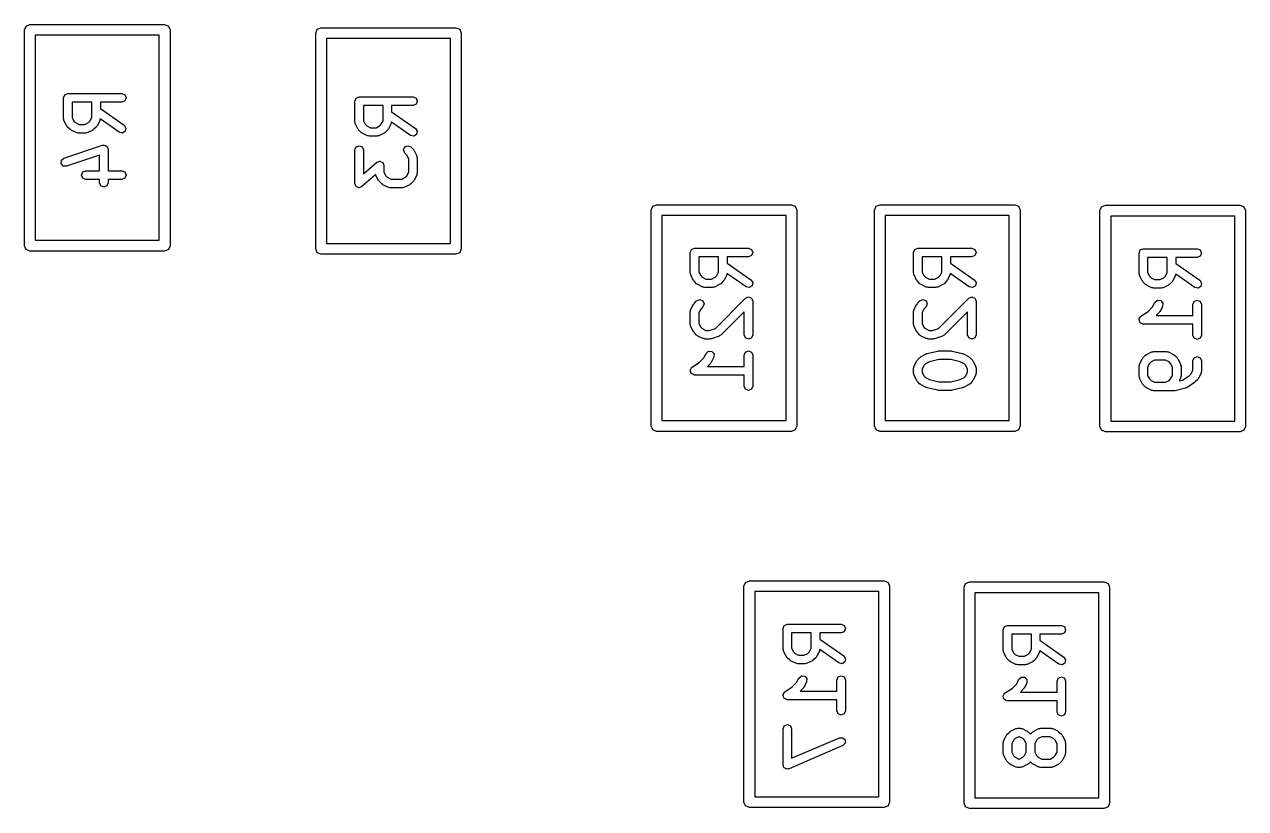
# Model space of a CAD drawing. Extents: x 0.26 to 1.74, y 0.22 to 1.88.
# Drawn here: x 0.312 to 0.7577, y 0.3779 to 0.6639 of the extents above; entities that cross this region are included whole.
import ezdxf

# ---------------------------------------------------------------- set-up
doc = ezdxf.new("R2010")
doc.units = 0
doc.header["$MEASUREMENT"] = 0
doc.layers.add('BLACK', color=7, linetype='CONTINUOUS')

msp = doc.modelspace()

# ---------------------------------------------------------------- linework, layer by layer
at = {"layer": 'BLACK', "linetype": 'CONTINUOUS'}
for p, q in [((0.312008, 0.661909), (0.312584, 0.663301)), ((0.312008, 0.583169), (0.312008, 0.661909)), ((0.312584, 0.663301), (0.313976, 0.663878)), ((0.313976, 0.663878), (0.363189, 0.663878)), ((0.315945, 0.659941), (0.315945, 0.585138)), ((0.36122, 0.659941), (0.315945, 0.659941)), ((0.36122, 0.585138), (0.36122, 0.659941)), ((0.363189, 0.663878), (0.364581, 0.663301)), ((0.364581, 0.663301), (0.365157, 0.661909)), ((0.365157, 0.661909), (0.365157, 0.583169)), ((0.418307, 0.660728), (0.418884, 0.66212)), ((0.418307, 0.581988), (0.418307, 0.660728)), ((0.418884, 0.66212), (0.420276, 0.662697)), ((0.420276, 0.662697), (0.469488, 0.662697)), ((0.469488, 0.662697), (0.47088, 0.66212)), ((0.47088, 0.66212), (0.471457, 0.660728)), ((0.471457, 0.660728), (0.471457, 0.581988)), ((0.422244, 0.65876), (0.422244, 0.583957)), ((0.46752, 0.65876), (0.422244, 0.65876)), ((0.46752, 0.583957), (0.46752, 0.65876)), ((0.326266, 0.637069), (0.326727, 0.638182)), ((0.326727, 0.638182), (0.327841, 0.638644)), ((0.327841, 0.638644), (0.347526, 0.638644)), ((0.347526, 0.638644), (0.348639, 0.638182)), ((0.348639, 0.638182), (0.3491, 0.637069)), ((0.433026, 0.637001), (0.43414, 0.637463)), ((0.43414, 0.637463), (0.453825, 0.637463)), ((0.453825, 0.637463), (0.454938, 0.637001)), ((0.326266, 0.62957), (0.326266, 0.637069)), ((0.336577, 0.635494), (0.329415, 0.635494)), ((0.329415, 0.635494), (0.329415, 0.629942)), ((0.336577, 0.629942), (0.336577, 0.635494)), ((0.347526, 0.635494), (0.339727, 0.635494)), ((0.339727, 0.635494), (0.339727, 0.633202)), ((0.339727, 0.633202), (0.348429, 0.62711)), ((0.348639, 0.635955), (0.347526, 0.635494)), ((0.3491, 0.637069), (0.348639, 0.635955)), ((0.432565, 0.635888), (0.433026, 0.637001)), ((0.432565, 0.628389), (0.432565, 0.635888)), ((0.435715, 0.634313), (0.435714, 0.62876)), ((0.442876, 0.634313), (0.435715, 0.634313)), ((0.442876, 0.62876), (0.442876, 0.634313)), ((0.453825, 0.634313), (0.446026, 0.634313)), ((0.446026, 0.634313), (0.446026, 0.632021)), ((0.454938, 0.634774), (0.453825, 0.634313)), ((0.454938, 0.637001), (0.4554, 0.635888)), ((0.4554, 0.635888), (0.454938, 0.634774)), ((0.326406, 0.629231), (0.326266, 0.62957)), ((0.326432, 0.628865), (0.326406, 0.629231)), ((0.327369, 0.626991), (0.326432, 0.628865)), ((0.329415, 0.629942), (0.330072, 0.628628)), ((0.330072, 0.628628), (0.330648, 0.628052)), ((0.335344, 0.628052), (0.33592, 0.628628)), ((0.33592, 0.628628), (0.336577, 0.629942)), ((0.33956, 0.628865), (0.338623, 0.626991)), ((0.339586, 0.629231), (0.33956, 0.628865)), ((0.339658, 0.629405), (0.339586, 0.629231)), ((0.346622, 0.62453), (0.339658, 0.629405)), ((0.435714, 0.62876), (0.436371, 0.627447)), ((0.442219, 0.627447), (0.442876, 0.62876)), ((0.446026, 0.632021), (0.454728, 0.625929)), ((0.327565, 0.626821), (0.327369, 0.626991)), ((0.327664, 0.626581), (0.327565, 0.626821)), ((0.328602, 0.625644), (0.327664, 0.626581)), ((0.328841, 0.625545), (0.328602, 0.625644)), ((0.329011, 0.625349), (0.328841, 0.625545)), ((0.330886, 0.624412), (0.329011, 0.625349)), ((0.330648, 0.628052), (0.331962, 0.627395)), ((0.331251, 0.624386), (0.330886, 0.624412)), ((0.33159, 0.624245), (0.331251, 0.624386)), ((0.334402, 0.624245), (0.33159, 0.624245)), ((0.331962, 0.627395), (0.33403, 0.627395)), ((0.33403, 0.627395), (0.335344, 0.628052)), ((0.334741, 0.624386), (0.334402, 0.624245)), ((0.335106, 0.624412), (0.334741, 0.624386)), ((0.336981, 0.625349), (0.335106, 0.624412)), ((0.337151, 0.625545), (0.336981, 0.625349)), ((0.337391, 0.625644), (0.337151, 0.625545)), ((0.338328, 0.626581), (0.337391, 0.625644)), ((0.338427, 0.626821), (0.338328, 0.626581)), ((0.338623, 0.626991), (0.338427, 0.626821)), ((0.347799, 0.624269), (0.346622, 0.62453)), ((0.348816, 0.624917), (0.347799, 0.624269)), ((0.348429, 0.62711), (0.349076, 0.626094)), ((0.349076, 0.626094), (0.348816, 0.624917)), ((0.432705, 0.62805), (0.432565, 0.628389)), ((0.432731, 0.627684), (0.432705, 0.62805)), ((0.433669, 0.62581), (0.432731, 0.627684)), ((0.433864, 0.62564), (0.433669, 0.62581)), ((0.433964, 0.6254), (0.433864, 0.62564)), ((0.434901, 0.624463), (0.433964, 0.6254)), ((0.43514, 0.624364), (0.434901, 0.624463)), ((0.43531, 0.624168), (0.43514, 0.624364)), ((0.437185, 0.623231), (0.43531, 0.624168)), ((0.436371, 0.627447), (0.436947, 0.626871)), ((0.436947, 0.626871), (0.438261, 0.626214)), ((0.438261, 0.626214), (0.44033, 0.626214)), ((0.44033, 0.626214), (0.441643, 0.626871)), ((0.44328, 0.624168), (0.441406, 0.623231)), ((0.441643, 0.626871), (0.442219, 0.627447)), ((0.44345, 0.624364), (0.44328, 0.624168)), ((0.44369, 0.624463), (0.44345, 0.624364)), ((0.444627, 0.6254), (0.44369, 0.624463)), ((0.444726, 0.62564), (0.444627, 0.6254)), ((0.444922, 0.62581), (0.444726, 0.62564)), ((0.445859, 0.627684), (0.444922, 0.62581)), ((0.445885, 0.62805), (0.445859, 0.627684)), ((0.445957, 0.628224), (0.445885, 0.62805)), ((0.452922, 0.623349), (0.445957, 0.628224)), ((0.454728, 0.625929), (0.455376, 0.624913)), ((0.455376, 0.624913), (0.455115, 0.623736)), ((0.326405, 0.615128), (0.340466, 0.619815)), ((0.340466, 0.619815), (0.340724, 0.619797)), ((0.340724, 0.619797), (0.340964, 0.619896)), ((0.340964, 0.619896), (0.341302, 0.619756)), ((0.341302, 0.619756), (0.341668, 0.61973)), ((0.341668, 0.61973), (0.341838, 0.619534)), ((0.341838, 0.619534), (0.342077, 0.619435)), ((0.433026, 0.619191), (0.43414, 0.619652)), ((0.43414, 0.619652), (0.435253, 0.619191)), ((0.437551, 0.623205), (0.437185, 0.623231)), ((0.437889, 0.623064), (0.437551, 0.623205)), ((0.440701, 0.623064), (0.437889, 0.623064)), ((0.44104, 0.623205), (0.440701, 0.623064)), ((0.441406, 0.623231), (0.44104, 0.623205)), ((0.450836, 0.619191), (0.45195, 0.619652)), ((0.45195, 0.619652), (0.453064, 0.619191)), ((0.454098, 0.623088), (0.452922, 0.623349)), ((0.455115, 0.623736), (0.454098, 0.623088)), ((0.325495, 0.614339), (0.326405, 0.615128)), ((0.339389, 0.616136), (0.327401, 0.61214)), ((0.339389, 0.610522), (0.339389, 0.616136)), ((0.342077, 0.619435), (0.342218, 0.619096)), ((0.342218, 0.619096), (0.342458, 0.618819)), ((0.342458, 0.618819), (0.342439, 0.618561)), ((0.342439, 0.618561), (0.342539, 0.618321)), ((0.342539, 0.618321), (0.342539, 0.610522)), ((0.432565, 0.618077), (0.433026, 0.619191)), ((0.432565, 0.605891), (0.432565, 0.618077)), ((0.435253, 0.619191), (0.435715, 0.618077)), ((0.435715, 0.618077), (0.435715, 0.609362)), ((0.450375, 0.618077), (0.450836, 0.619191)), ((0.450836, 0.616964), (0.450375, 0.618077)), ((0.451593, 0.616207), (0.450836, 0.616964)), ((0.45225, 0.614894), (0.451593, 0.616207)), ((0.453064, 0.619191), (0.454001, 0.618254)), ((0.454001, 0.618254), (0.4541, 0.618014)), ((0.4541, 0.618014), (0.454296, 0.617844)), ((0.454296, 0.617844), (0.455233, 0.61597)), ((0.455233, 0.61597), (0.455259, 0.615604)), ((0.455259, 0.615604), (0.4554, 0.615265)), ((0.4554, 0.615265), (0.4554, 0.609641)), ((0.325409, 0.613136), (0.325495, 0.614339)), ((0.326199, 0.612226), (0.325409, 0.613136)), ((0.327401, 0.61214), (0.326199, 0.612226)), ((0.435715, 0.609362), (0.440602, 0.613638)), ((0.440602, 0.613638), (0.441127, 0.613816)), ((0.441127, 0.613816), (0.441639, 0.614028)), ((0.441639, 0.614028), (0.441691, 0.614007)), ((0.441691, 0.614007), (0.441744, 0.614024)), ((0.441744, 0.614024), (0.44224, 0.613779)), ((0.44224, 0.613779), (0.442752, 0.613567)), ((0.442752, 0.613567), (0.442774, 0.613515)), ((0.442774, 0.613515), (0.442824, 0.61349)), ((0.442824, 0.61349), (0.443001, 0.612965)), ((0.443001, 0.612965), (0.443214, 0.612453)), ((0.443214, 0.612453), (0.443214, 0.610013)), ((0.45225, 0.610013), (0.45225, 0.614894)), ((0.332827, 0.608947), (0.333289, 0.610061)), ((0.333289, 0.607834), (0.332827, 0.608947)), ((0.333289, 0.610061), (0.334402, 0.610522)), ((0.334402, 0.607373), (0.333289, 0.607834)), ((0.334402, 0.610522), (0.339389, 0.610522)), ((0.339389, 0.607373), (0.334402, 0.607373)), ((0.339389, 0.606135), (0.339389, 0.607373)), ((0.33985, 0.605022), (0.339389, 0.606135)), ((0.342539, 0.606135), (0.342077, 0.605022)), ((0.342539, 0.610522), (0.347526, 0.610522)), ((0.347526, 0.607373), (0.342539, 0.607373)), ((0.342539, 0.607373), (0.342539, 0.606135)), ((0.347526, 0.610522), (0.348639, 0.610061)), ((0.348639, 0.607834), (0.347526, 0.607373)), ((0.348639, 0.610061), (0.3491, 0.608947)), ((0.3491, 0.608947), (0.348639, 0.607834)), ((0.440217, 0.609117), (0.435177, 0.604706)), ((0.44023, 0.608937), (0.440217, 0.609117)), ((0.441168, 0.607062), (0.44023, 0.608937)), ((0.441363, 0.606892), (0.441168, 0.607062)), ((0.441463, 0.606653), (0.441363, 0.606892)), ((0.4424, 0.605715), (0.441463, 0.606653)), ((0.443214, 0.610013), (0.44387, 0.608699)), ((0.44387, 0.608699), (0.444446, 0.608123)), ((0.444446, 0.608123), (0.44576, 0.607466)), ((0.44576, 0.607466), (0.449703, 0.607466)), ((0.449703, 0.607466), (0.451017, 0.608123)), ((0.451017, 0.608123), (0.451593, 0.608699)), ((0.451593, 0.608699), (0.45225, 0.610013)), ((0.454001, 0.606653), (0.453064, 0.605715)), ((0.4541, 0.606892), (0.454001, 0.606653)), ((0.454296, 0.607062), (0.4541, 0.606892)), ((0.455233, 0.608937), (0.454296, 0.607062)), ((0.455259, 0.609302), (0.455233, 0.608937)), ((0.4554, 0.609641), (0.455259, 0.609302)), ((0.340964, 0.60456), (0.33985, 0.605022)), ((0.342077, 0.605022), (0.340964, 0.60456)), ((0.432777, 0.605379), (0.432565, 0.605891)), ((0.432955, 0.604854), (0.432777, 0.605379)), ((0.433005, 0.60483), (0.432955, 0.604854)), ((0.433026, 0.604778), (0.433005, 0.60483)), ((0.433538, 0.604566), (0.433026, 0.604778)), ((0.434035, 0.60432), (0.433538, 0.604566)), ((0.434088, 0.604338), (0.434035, 0.60432)), ((0.43414, 0.604317), (0.434088, 0.604338)), ((0.434652, 0.604529), (0.43414, 0.604317)), ((0.435177, 0.604706), (0.434652, 0.604529)), ((0.442639, 0.605616), (0.4424, 0.605715)), ((0.442809, 0.60542), (0.442639, 0.605616)), ((0.444684, 0.604483), (0.442809, 0.60542)), ((0.44505, 0.604457), (0.444684, 0.604483)), ((0.445388, 0.604317), (0.44505, 0.604457)), ((0.450075, 0.604317), (0.445388, 0.604317)), ((0.450414, 0.604457), (0.450075, 0.604317)), ((0.45078, 0.604483), (0.450414, 0.604457)), ((0.452654, 0.60542), (0.45078, 0.604483)), ((0.452824, 0.605616), (0.452654, 0.60542)), ((0.453064, 0.605715), (0.452824, 0.605616)), ((0.540748, 0.596161), (0.541325, 0.597553)), ((0.541325, 0.597553), (0.542717, 0.59813)), ((0.542717, 0.59813), (0.591929, 0.59813)), ((0.591929, 0.59813), (0.593321, 0.597553)), ((0.593321, 0.597553), (0.593898, 0.596161)), ((0.622244, 0.596161), (0.622821, 0.597553)), ((0.622821, 0.597553), (0.624213, 0.59813)), ((0.624213, 0.59813), (0.673425, 0.59813)), ((0.673425, 0.59813), (0.674817, 0.597553)), ((0.674817, 0.597553), (0.675394, 0.596161)), ((0.704528, 0.595965), (0.705104, 0.597356)), ((0.705104, 0.597356), (0.706496, 0.597933)), ((0.706496, 0.597933), (0.755709, 0.597933)), ((0.755709, 0.597933), (0.757101, 0.597356)), ((0.757101, 0.597356), (0.757677, 0.595965)), ((0.540748, 0.517421), (0.540748, 0.596161)), ((0.544685, 0.594193), (0.544685, 0.51939)), ((0.589961, 0.594193), (0.544685, 0.594193)), ((0.589961, 0.51939), (0.589961, 0.594193)), ((0.593898, 0.596161), (0.593898, 0.517421)), ((0.622244, 0.517421), (0.622244, 0.596161)), ((0.626181, 0.594193), (0.626181, 0.51939)), ((0.671457, 0.594193), (0.626181, 0.594193)), ((0.671457, 0.51939), (0.671457, 0.594193)), ((0.675394, 0.596161), (0.675394, 0.517421)), ((0.704528, 0.517224), (0.704528, 0.595965)), ((0.708465, 0.593996), (0.708465, 0.519193)), ((0.75374, 0.593996), (0.708465, 0.593996)), ((0.75374, 0.519193), (0.75374, 0.593996)), ((0.757677, 0.595965), (0.757677, 0.517224)), ((0.315945, 0.585138), (0.36122, 0.585138)), ((0.422244, 0.583957), (0.46752, 0.583957)), ((0.312584, 0.581777), (0.312008, 0.583169)), ((0.312008, 0.583169), (0.312008, 0.583169)), ((0.313976, 0.581201), (0.312584, 0.581777)), ((0.363189, 0.581201), (0.313976, 0.581201)), ((0.364581, 0.581777), (0.363189, 0.581201)), ((0.365157, 0.583169), (0.364581, 0.581777)), ((0.418884, 0.580596), (0.418307, 0.581988)), ((0.418307, 0.581988), (0.418307, 0.581988)), ((0.420276, 0.58002), (0.418884, 0.580596)), ((0.469488, 0.58002), (0.420276, 0.58002)), ((0.47088, 0.580596), (0.469488, 0.58002)), ((0.471457, 0.581988), (0.47088, 0.580596)), ((0.555006, 0.580695), (0.555467, 0.581808)), ((0.555006, 0.573196), (0.555006, 0.580695)), ((0.555467, 0.581808), (0.556581, 0.582269)), ((0.556581, 0.582269), (0.576266, 0.582269)), ((0.576266, 0.582269), (0.577379, 0.581808)), ((0.577379, 0.579581), (0.576266, 0.57912)), ((0.577379, 0.581808), (0.577841, 0.580695)), ((0.577841, 0.580695), (0.577379, 0.579581)), ((0.636502, 0.580695), (0.636963, 0.581808)), ((0.636502, 0.573196), (0.636502, 0.580695)), ((0.636963, 0.581808), (0.638077, 0.582269)), ((0.638077, 0.582269), (0.657762, 0.582269)), ((0.657762, 0.582269), (0.658875, 0.581808)), ((0.658875, 0.579581), (0.657762, 0.57912)), ((0.658875, 0.581808), (0.659337, 0.580695)), ((0.659337, 0.580695), (0.658875, 0.579581)), ((0.718785, 0.580498), (0.719247, 0.581611)), ((0.718785, 0.572999), (0.718785, 0.580498)), ((0.719247, 0.581611), (0.72036, 0.582073)), ((0.72036, 0.582073), (0.740045, 0.582073)), ((0.740045, 0.582073), (0.741159, 0.581611)), ((0.741159, 0.579384), (0.740045, 0.578923)), ((0.741159, 0.581611), (0.74162, 0.580498)), ((0.74162, 0.580498), (0.741159, 0.579384)), ((0.565317, 0.57912), (0.558155, 0.57912)), ((0.558155, 0.57912), (0.558155, 0.573567)), ((0.565317, 0.573567), (0.565317, 0.57912)), ((0.576266, 0.57912), (0.568467, 0.57912)), ((0.568467, 0.57912), (0.568467, 0.576828)), ((0.568467, 0.576828), (0.577169, 0.570736)), ((0.646813, 0.57912), (0.639652, 0.57912)), ((0.639652, 0.57912), (0.639652, 0.573567)), ((0.646813, 0.573567), (0.646813, 0.57912)), ((0.657762, 0.57912), (0.649963, 0.57912)), ((0.649963, 0.57912), (0.649963, 0.576828)), ((0.649963, 0.576828), (0.658665, 0.570736)), ((0.729097, 0.578923), (0.721935, 0.578923)), ((0.721935, 0.578923), (0.721935, 0.573371)), ((0.729097, 0.573371), (0.729097, 0.578923)), ((0.740045, 0.578923), (0.732246, 0.578923)), ((0.732246, 0.578923), (0.732246, 0.576631)), ((0.732246, 0.576631), (0.740948, 0.570539)), ((0.555146, 0.572857), (0.555006, 0.573196)), ((0.555172, 0.572491), (0.555146, 0.572857)), ((0.55611, 0.570616), (0.555172, 0.572491)), ((0.556305, 0.570447), (0.55611, 0.570616)), ((0.558155, 0.573567), (0.558812, 0.572254)), ((0.558812, 0.572254), (0.559388, 0.571678)), ((0.559388, 0.571678), (0.560702, 0.571021)), ((0.560702, 0.571021), (0.562771, 0.571021)), ((0.562771, 0.571021), (0.564084, 0.571678)), ((0.564084, 0.571678), (0.56466, 0.572254)), ((0.56466, 0.572254), (0.565317, 0.573567)), ((0.567363, 0.570616), (0.567167, 0.570447)), ((0.5683, 0.572491), (0.567363, 0.570616)), ((0.568326, 0.572857), (0.5683, 0.572491)), ((0.568398, 0.573031), (0.568326, 0.572857)), ((0.575363, 0.568156), (0.568398, 0.573031)), ((0.577169, 0.570736), (0.577817, 0.56972)), ((0.636642, 0.572857), (0.636502, 0.573196)), ((0.636668, 0.572491), (0.636642, 0.572857)), ((0.637606, 0.570616), (0.636668, 0.572491)), ((0.637801, 0.570447), (0.637606, 0.570616)), ((0.639652, 0.573567), (0.640308, 0.572254)), ((0.640308, 0.572254), (0.640884, 0.571678)), ((0.640884, 0.571678), (0.642198, 0.571021)), ((0.642198, 0.571021), (0.644267, 0.571021)), ((0.644267, 0.571021), (0.64558, 0.571678)), ((0.64558, 0.571678), (0.646156, 0.572254)), ((0.646156, 0.572254), (0.646813, 0.573567)), ((0.648859, 0.570616), (0.648663, 0.570447)), ((0.649796, 0.572491), (0.648859, 0.570616)), ((0.649822, 0.572857), (0.649796, 0.572491)), ((0.649894, 0.573031), (0.649822, 0.572857)), ((0.656859, 0.568156), (0.649894, 0.573031)), ((0.658665, 0.570736), (0.659313, 0.56972)), ((0.718926, 0.57266), (0.718785, 0.572999)), ((0.718952, 0.572294), (0.718926, 0.57266)), ((0.719889, 0.57042), (0.718952, 0.572294)), ((0.721935, 0.573371), (0.722592, 0.572057)), ((0.722592, 0.572057), (0.723168, 0.571481)), ((0.723168, 0.571481), (0.724481, 0.570824)), ((0.724481, 0.570824), (0.72655, 0.570824)), ((0.72655, 0.570824), (0.727864, 0.571481)), ((0.727864, 0.571481), (0.72844, 0.572057)), ((0.72844, 0.572057), (0.729097, 0.573371)), ((0.73208, 0.572294), (0.731143, 0.57042)), ((0.732106, 0.57266), (0.73208, 0.572294)), ((0.732178, 0.572834), (0.732106, 0.57266)), ((0.739142, 0.567959), (0.732178, 0.572834)), ((0.740948, 0.570539), (0.741596, 0.569523)), ((0.556404, 0.570207), (0.556305, 0.570447)), ((0.557342, 0.56927), (0.556404, 0.570207)), ((0.557581, 0.569171), (0.557342, 0.56927)), ((0.557751, 0.568975), (0.557581, 0.569171)), ((0.559626, 0.568037), (0.557751, 0.568975)), ((0.559992, 0.568012), (0.559626, 0.568037)), ((0.56033, 0.567871), (0.559992, 0.568012)), ((0.563142, 0.567871), (0.56033, 0.567871)), ((0.563481, 0.568012), (0.563142, 0.567871)), ((0.563847, 0.568037), (0.563481, 0.568012)), ((0.565721, 0.568975), (0.563847, 0.568037)), ((0.565891, 0.569171), (0.565721, 0.568975)), ((0.566131, 0.56927), (0.565891, 0.569171)), ((0.567068, 0.570207), (0.566131, 0.56927)), ((0.567167, 0.570447), (0.567068, 0.570207)), ((0.576539, 0.567895), (0.575363, 0.568156)), ((0.577556, 0.568543), (0.576539, 0.567895)), ((0.577817, 0.56972), (0.577556, 0.568543)), ((0.637901, 0.570207), (0.637801, 0.570447)), ((0.638838, 0.56927), (0.637901, 0.570207)), ((0.639077, 0.569171), (0.638838, 0.56927)), ((0.639247, 0.568975), (0.639077, 0.569171)), ((0.641122, 0.568037), (0.639247, 0.568975)), ((0.641488, 0.568012), (0.641122, 0.568037)), ((0.641826, 0.567871), (0.641488, 0.568012)), ((0.644638, 0.567871), (0.641826, 0.567871)), ((0.644977, 0.568012), (0.644638, 0.567871)), ((0.645343, 0.568037), (0.644977, 0.568012)), ((0.647217, 0.568975), (0.645343, 0.568037)), ((0.647387, 0.569171), (0.647217, 0.568975)), ((0.647627, 0.56927), (0.647387, 0.569171)), ((0.648564, 0.570207), (0.647627, 0.56927)), ((0.648663, 0.570447), (0.648564, 0.570207)), ((0.658035, 0.567895), (0.656859, 0.568156)), ((0.659052, 0.568543), (0.658035, 0.567895)), ((0.659313, 0.56972), (0.659052, 0.568543)), ((0.720085, 0.57025), (0.719889, 0.57042)), ((0.720184, 0.57001), (0.720085, 0.57025)), ((0.721121, 0.569073), (0.720184, 0.57001)), ((0.721361, 0.568974), (0.721121, 0.569073)), ((0.721531, 0.568778), (0.721361, 0.568974)), ((0.723405, 0.567841), (0.721531, 0.568778)), ((0.723771, 0.567815), (0.723405, 0.567841)), ((0.72411, 0.567674), (0.723771, 0.567815)), ((0.726922, 0.567674), (0.72411, 0.567674)), ((0.727261, 0.567815), (0.726922, 0.567674)), ((0.727626, 0.567841), (0.727261, 0.567815)), ((0.729501, 0.568778), (0.727626, 0.567841)), ((0.729671, 0.568974), (0.729501, 0.568778)), ((0.72991, 0.569073), (0.729671, 0.568974)), ((0.730848, 0.57001), (0.72991, 0.569073)), ((0.730947, 0.57025), (0.730848, 0.57001)), ((0.731143, 0.57042), (0.730947, 0.57025)), ((0.740319, 0.567698), (0.739142, 0.567959)), ((0.741335, 0.568346), (0.740319, 0.567698)), ((0.741596, 0.569523), (0.741335, 0.568346)), ((0.555172, 0.559839), (0.55611, 0.561714)), ((0.55611, 0.561714), (0.556305, 0.561884)), ((0.556305, 0.561884), (0.556405, 0.562123)), ((0.556405, 0.562123), (0.557342, 0.56306)), ((0.557342, 0.56306), (0.558455, 0.563522)), ((0.558455, 0.563522), (0.559569, 0.56306)), ((0.559569, 0.56306), (0.56003, 0.561947)), ((0.56003, 0.561947), (0.559569, 0.560833)), ((0.564166, 0.553012), (0.575152, 0.563998)), ((0.575152, 0.563998), (0.576266, 0.564459)), ((0.576266, 0.564459), (0.577379, 0.563998)), ((0.577379, 0.563998), (0.577576, 0.563522)), ((0.577576, 0.563522), (0.577841, 0.562884)), ((0.577841, 0.562884), (0.577841, 0.550698)), ((0.636668, 0.559839), (0.637606, 0.561714)), ((0.637606, 0.561714), (0.637801, 0.561884)), ((0.637801, 0.561884), (0.637901, 0.562123)), ((0.637901, 0.562123), (0.638838, 0.56306)), ((0.638838, 0.56306), (0.639951, 0.563522)), ((0.639951, 0.563522), (0.641065, 0.56306)), ((0.641065, 0.56306), (0.641526, 0.561947)), ((0.641526, 0.561947), (0.641065, 0.560833)), ((0.645662, 0.553012), (0.656648, 0.563998)), ((0.656648, 0.563998), (0.657762, 0.564459)), ((0.657762, 0.564459), (0.658875, 0.563998)), ((0.658875, 0.563998), (0.659073, 0.563522)), ((0.659073, 0.563522), (0.659337, 0.562884)), ((0.659337, 0.562884), (0.659337, 0.550698)), ((0.723753, 0.560808), (0.724576, 0.562454)), ((0.724576, 0.562454), (0.725486, 0.563244)), ((0.725486, 0.563244), (0.726689, 0.563159)), ((0.726689, 0.563159), (0.727478, 0.562248)), ((0.727478, 0.562248), (0.727393, 0.561046)), ((0.73847, 0.56175), (0.738932, 0.562864)), ((0.73847, 0.557701), (0.73847, 0.56175)), ((0.738932, 0.562864), (0.740045, 0.563325)), ((0.740045, 0.563325), (0.741159, 0.562864)), ((0.741159, 0.562864), (0.74162, 0.56175)), ((0.74162, 0.56175), (0.74162, 0.550501)), ((0.555006, 0.559135), (0.555146, 0.559473)), ((0.555006, 0.554448), (0.555006, 0.559135)), ((0.555146, 0.559473), (0.555172, 0.559839)), ((0.558812, 0.560077), (0.558155, 0.558763)), ((0.558155, 0.558763), (0.558155, 0.55482)), ((0.559569, 0.560833), (0.558812, 0.560077)), ((0.574691, 0.559082), (0.566131, 0.550522)), ((0.574691, 0.550698), (0.574691, 0.559082)), ((0.636502, 0.559135), (0.636642, 0.559473)), ((0.636502, 0.554448), (0.636502, 0.559135)), ((0.636642, 0.559473), (0.636668, 0.559839)), ((0.640308, 0.560077), (0.639652, 0.558763)), ((0.639652, 0.558763), (0.639652, 0.55482)), ((0.641065, 0.560833), (0.640308, 0.560077)), ((0.656187, 0.559082), (0.647627, 0.550522)), ((0.656187, 0.550698), (0.656187, 0.559082)), ((0.719071, 0.556816), (0.719247, 0.557239)), ((0.719247, 0.557239), (0.719396, 0.557301)), ((0.719396, 0.557301), (0.719487, 0.557436)), ((0.719487, 0.557436), (0.722169, 0.559224)), ((0.722169, 0.559224), (0.723753, 0.560808)), ((0.726161, 0.558762), (0.725099, 0.557701)), ((0.725099, 0.557701), (0.73847, 0.557701)), ((0.72626, 0.559001), (0.726161, 0.558762)), ((0.726456, 0.559171), (0.72626, 0.559001)), ((0.727393, 0.561046), (0.726456, 0.559171)), ((0.555146, 0.554109), (0.555006, 0.554448)), ((0.555172, 0.553744), (0.555146, 0.554109)), ((0.55611, 0.551869), (0.555172, 0.553744)), ((0.558155, 0.55482), (0.558812, 0.553506)), ((0.558812, 0.553506), (0.559388, 0.55293)), ((0.559388, 0.55293), (0.560702, 0.552273)), ((0.561949, 0.552273), (0.564166, 0.553012)), ((0.636642, 0.554109), (0.636502, 0.554448)), ((0.636668, 0.553744), (0.636642, 0.554109)), ((0.637606, 0.551869), (0.636668, 0.553744)), ((0.639652, 0.55482), (0.640308, 0.553506)), ((0.640308, 0.553506), (0.640884, 0.55293)), ((0.640884, 0.55293), (0.642198, 0.552273)), ((0.643446, 0.552273), (0.645662, 0.553012)), ((0.718785, 0.556126), (0.718847, 0.556276)), ((0.718961, 0.555702), (0.718785, 0.556126)), ((0.718816, 0.556435), (0.719071, 0.556816)), ((0.718847, 0.556276), (0.718816, 0.556435)), ((0.71905, 0.555252), (0.718961, 0.555702)), ((0.719185, 0.555162), (0.71905, 0.555252)), ((0.719247, 0.555012), (0.719185, 0.555162)), ((0.71967, 0.554837), (0.719247, 0.555012)), ((0.720051, 0.554582), (0.71967, 0.554837)), ((0.72021, 0.554613), (0.720051, 0.554582)), ((0.72036, 0.554551), (0.72021, 0.554613)), ((0.73847, 0.554551), (0.72036, 0.554551)), ((0.73847, 0.550501), (0.73847, 0.554551)), ((0.556305, 0.551699), (0.55611, 0.551869)), ((0.556405, 0.55146), (0.556305, 0.551699)), ((0.557342, 0.550522), (0.556405, 0.55146)), ((0.557581, 0.550423), (0.557342, 0.550522)), ((0.557751, 0.550227), (0.557581, 0.550423)), ((0.559626, 0.54929), (0.557751, 0.550227)), ((0.559992, 0.549264), (0.559626, 0.54929)), ((0.56033, 0.549124), (0.559992, 0.549264)), ((0.562205, 0.549124), (0.56033, 0.549124)), ((0.560702, 0.552273), (0.561949, 0.552273)), ((0.562444, 0.549223), (0.562205, 0.549124)), ((0.562703, 0.549204), (0.562444, 0.549223)), ((0.565515, 0.550142), (0.562703, 0.549204)), ((0.565792, 0.550382), (0.565515, 0.550142)), ((0.566131, 0.550522), (0.565792, 0.550382)), ((0.575152, 0.549585), (0.574691, 0.550698)), ((0.576266, 0.549124), (0.575152, 0.549585)), ((0.577379, 0.549585), (0.576266, 0.549124)), ((0.577841, 0.550698), (0.577379, 0.549585)), ((0.637801, 0.551699), (0.637606, 0.551869)), ((0.637901, 0.55146), (0.637801, 0.551699)), ((0.638838, 0.550522), (0.637901, 0.55146)), ((0.639077, 0.550423), (0.638838, 0.550522)), ((0.639247, 0.550227), (0.639077, 0.550423)), ((0.641122, 0.54929), (0.639247, 0.550227)), ((0.641488, 0.549264), (0.641122, 0.54929)), ((0.641826, 0.549124), (0.641488, 0.549264)), ((0.643701, 0.549124), (0.641826, 0.549124)), ((0.642198, 0.552273), (0.643446, 0.552273)), ((0.64394, 0.549223), (0.643701, 0.549124)), ((0.644199, 0.549204), (0.64394, 0.549223)), ((0.647011, 0.550142), (0.644199, 0.549204)), ((0.647288, 0.550382), (0.647011, 0.550142)), ((0.647627, 0.550522), (0.647288, 0.550382)), ((0.656648, 0.549585), (0.656187, 0.550698)), ((0.657762, 0.549124), (0.656648, 0.549585)), ((0.658875, 0.549585), (0.657762, 0.549124)), ((0.659337, 0.550698), (0.658875, 0.549585)), ((0.738932, 0.549388), (0.73847, 0.550501)), ((0.740045, 0.548927), (0.738932, 0.549388)), ((0.741159, 0.549388), (0.740045, 0.548927)), ((0.74162, 0.550501), (0.741159, 0.549388)), ((0.559973, 0.542257), (0.560796, 0.543904)), ((0.560796, 0.543904), (0.561707, 0.544693)), ((0.561707, 0.544693), (0.562909, 0.544608)), ((0.562909, 0.544608), (0.563699, 0.543697)), ((0.574691, 0.543199), (0.575152, 0.544313)), ((0.575152, 0.544313), (0.576266, 0.544774)), ((0.576266, 0.544774), (0.577379, 0.544313)), ((0.577379, 0.544313), (0.577841, 0.543199)), ((0.6413, 0.543683), (0.641444, 0.54379)), ((0.641444, 0.54379), (0.645194, 0.544727)), ((0.645194, 0.544727), (0.645391, 0.544698)), ((0.645391, 0.544698), (0.645576, 0.544774)), ((0.645576, 0.544774), (0.650263, 0.544774)), ((0.650263, 0.544774), (0.650447, 0.544698)), ((0.650447, 0.544698), (0.650645, 0.544727)), ((0.650645, 0.544727), (0.654394, 0.54379)), ((0.654394, 0.54379), (0.654538, 0.543683)), ((0.721531, 0.543474), (0.723405, 0.544411)), ((0.723405, 0.544411), (0.723771, 0.544437)), ((0.723771, 0.544437), (0.72411, 0.544577)), ((0.72411, 0.544577), (0.728797, 0.544577)), ((0.728797, 0.544577), (0.729135, 0.544437)), ((0.729135, 0.544437), (0.729501, 0.544411)), ((0.729501, 0.544411), (0.731376, 0.543474)), ((0.555707, 0.538885), (0.55839, 0.540674)), ((0.55839, 0.540674), (0.559973, 0.542257)), ((0.562381, 0.540211), (0.56132, 0.53915)), ((0.56248, 0.54045), (0.562381, 0.540211)), ((0.562676, 0.54062), (0.56248, 0.54045)), ((0.563614, 0.542495), (0.562676, 0.54062)), ((0.563699, 0.543697), (0.563614, 0.542495)), ((0.574691, 0.53915), (0.574691, 0.543199)), ((0.577841, 0.543199), (0.577841, 0.531951)), ((0.636668, 0.539217), (0.637606, 0.541091)), ((0.637606, 0.541091), (0.637801, 0.541261)), ((0.637801, 0.541261), (0.637901, 0.541501)), ((0.637901, 0.541501), (0.638838, 0.542438)), ((0.638838, 0.542438), (0.639077, 0.542537)), ((0.639077, 0.542537), (0.639247, 0.542733)), ((0.639247, 0.542733), (0.641122, 0.54367)), ((0.640308, 0.539454), (0.639652, 0.538141)), ((0.640884, 0.54003), (0.640308, 0.539454)), ((0.642376, 0.540776), (0.640884, 0.54003)), ((0.641122, 0.54367), (0.6413, 0.543683)), ((0.64577, 0.541624), (0.642376, 0.540776)), ((0.650069, 0.541624), (0.64577, 0.541624)), ((0.653463, 0.540776), (0.650069, 0.541624)), ((0.654954, 0.54003), (0.653463, 0.540776)), ((0.654538, 0.543683), (0.654717, 0.54367)), ((0.654717, 0.54367), (0.656591, 0.542733)), ((0.65553, 0.539454), (0.654954, 0.54003)), ((0.656187, 0.538141), (0.65553, 0.539454)), ((0.656591, 0.542733), (0.656761, 0.542537)), ((0.656761, 0.542537), (0.657001, 0.542438)), ((0.657001, 0.542438), (0.657938, 0.541501)), ((0.657938, 0.541501), (0.658037, 0.541261)), ((0.658037, 0.541261), (0.658233, 0.541091)), ((0.658233, 0.541091), (0.65917, 0.539217)), ((0.718785, 0.539253), (0.718926, 0.539592)), ((0.718926, 0.539592), (0.718952, 0.539957)), ((0.718952, 0.539957), (0.719889, 0.541832)), ((0.719889, 0.541832), (0.720085, 0.542002)), ((0.720085, 0.542002), (0.720184, 0.542241)), ((0.720184, 0.542241), (0.721121, 0.543179)), ((0.721121, 0.543179), (0.721361, 0.543278)), ((0.721361, 0.543278), (0.721531, 0.543474)), ((0.722592, 0.540195), (0.721935, 0.538881)), ((0.723168, 0.540771), (0.722592, 0.540195)), ((0.724481, 0.541428), (0.723168, 0.540771)), ((0.728425, 0.541428), (0.724481, 0.541428)), ((0.729739, 0.540771), (0.728425, 0.541428)), ((0.730314, 0.540195), (0.729739, 0.540771)), ((0.730971, 0.538881), (0.730314, 0.540195)), ((0.731376, 0.543474), (0.731545, 0.543278)), ((0.731545, 0.543278), (0.731785, 0.543179)), ((0.731785, 0.543179), (0.732722, 0.542241)), ((0.732722, 0.542241), (0.732821, 0.542002)), ((0.732821, 0.542002), (0.733017, 0.541832)), ((0.733017, 0.541832), (0.733955, 0.539957)), ((0.733955, 0.539957), (0.733981, 0.539592)), ((0.733981, 0.539592), (0.734121, 0.539253)), ((0.73847, 0.541128), (0.738932, 0.542241)), ((0.73847, 0.53775), (0.73847, 0.541128)), ((0.738932, 0.542241), (0.740045, 0.542702)), ((0.740045, 0.542702), (0.741159, 0.542241)), ((0.741159, 0.542241), (0.74162, 0.541128)), ((0.74162, 0.541128), (0.74162, 0.537378)), ((0.555006, 0.537575), (0.555068, 0.537725)), ((0.555181, 0.537151), (0.555006, 0.537575)), ((0.555036, 0.537884), (0.555292, 0.538265)), ((0.555068, 0.537725), (0.555036, 0.537884)), ((0.55527, 0.536701), (0.555181, 0.537151)), ((0.555405, 0.536611), (0.55527, 0.536701)), ((0.555292, 0.538265), (0.555467, 0.538689)), ((0.555467, 0.536461), (0.555405, 0.536611)), ((0.555467, 0.538689), (0.555617, 0.538751)), ((0.555891, 0.536286), (0.555467, 0.536461)), ((0.555617, 0.538751), (0.555707, 0.538885)), ((0.556272, 0.536031), (0.555891, 0.536286)), ((0.556431, 0.536062), (0.556272, 0.536031)), ((0.556581, 0.536), (0.556431, 0.536062)), ((0.574691, 0.536), (0.556581, 0.536)), ((0.56132, 0.53915), (0.574691, 0.53915)), ((0.574691, 0.531951), (0.574691, 0.536)), ((0.636502, 0.538512), (0.636642, 0.538851)), ((0.636502, 0.536638), (0.636502, 0.538512)), ((0.636642, 0.536299), (0.636502, 0.536638)), ((0.636642, 0.538851), (0.636668, 0.539217)), ((0.636668, 0.535933), (0.636642, 0.536299)), ((0.637606, 0.534059), (0.636668, 0.535933)), ((0.639652, 0.538141), (0.639652, 0.537009)), ((0.639652, 0.537009), (0.640308, 0.535696)), ((0.640308, 0.535696), (0.640884, 0.53512)), ((0.640884, 0.53512), (0.642376, 0.534374)), ((0.653463, 0.534374), (0.654954, 0.53512)), ((0.654954, 0.53512), (0.65553, 0.535696)), ((0.65553, 0.535696), (0.656187, 0.537009)), ((0.656187, 0.537009), (0.656187, 0.538141)), ((0.65917, 0.535933), (0.658233, 0.534059)), ((0.65917, 0.539217), (0.659196, 0.538851)), ((0.659196, 0.536299), (0.65917, 0.535933)), ((0.659196, 0.538851), (0.659337, 0.538512)), ((0.659337, 0.536638), (0.659196, 0.536299)), ((0.659337, 0.538512), (0.659337, 0.536638)), ((0.718785, 0.535503), (0.718785, 0.539253)), ((0.718926, 0.535165), (0.718785, 0.535503)), ((0.718952, 0.534799), (0.718926, 0.535165)), ((0.721935, 0.538881), (0.721935, 0.535875)), ((0.721935, 0.535875), (0.722592, 0.534561)), ((0.730314, 0.534561), (0.730971, 0.535875)), ((0.730971, 0.535875), (0.730971, 0.538881)), ((0.733981, 0.535165), (0.733955, 0.534799)), ((0.734121, 0.535503), (0.733981, 0.535165)), ((0.734121, 0.539253), (0.734121, 0.535503)), ((0.734712, 0.534153), (0.737167, 0.53579)), ((0.737167, 0.53579), (0.737814, 0.536436)), ((0.737814, 0.536436), (0.73847, 0.53775)), ((0.741454, 0.536674), (0.740516, 0.534799)), ((0.74148, 0.53704), (0.741454, 0.536674)), ((0.74162, 0.537378), (0.74148, 0.53704)), ((0.575152, 0.530837), (0.574691, 0.531951)), ((0.576266, 0.530376), (0.575152, 0.530837)), ((0.577379, 0.530837), (0.576266, 0.530376)), ((0.577841, 0.531951), (0.577379, 0.530837)), ((0.637801, 0.533889), (0.637606, 0.534059)), ((0.637901, 0.533649), (0.637801, 0.533889)), ((0.638838, 0.532712), (0.637901, 0.533649)), ((0.639077, 0.532613), (0.638838, 0.532712)), ((0.639247, 0.532417), (0.639077, 0.532613)), ((0.641122, 0.53148), (0.639247, 0.532417)), ((0.6413, 0.531467), (0.641122, 0.53148)), ((0.641444, 0.53136), (0.6413, 0.531467)), ((0.645194, 0.530423), (0.641444, 0.53136)), ((0.642376, 0.534374), (0.64577, 0.533526)), ((0.645391, 0.530452), (0.645194, 0.530423)), ((0.645576, 0.530376), (0.645391, 0.530452)), ((0.650263, 0.530376), (0.645576, 0.530376)), ((0.64577, 0.533526), (0.650069, 0.533526)), ((0.650069, 0.533526), (0.653463, 0.534374)), ((0.650447, 0.530452), (0.650263, 0.530376)), ((0.650645, 0.530423), (0.650447, 0.530452)), ((0.654394, 0.53136), (0.650645, 0.530423)), ((0.654538, 0.531467), (0.654394, 0.53136)), ((0.654716, 0.53148), (0.654538, 0.531467)), ((0.656591, 0.532417), (0.654716, 0.53148)), ((0.656761, 0.532613), (0.656591, 0.532417)), ((0.657001, 0.532712), (0.656761, 0.532613)), ((0.657938, 0.533649), (0.657001, 0.532712)), ((0.658037, 0.533889), (0.657938, 0.533649)), ((0.658233, 0.534059), (0.658037, 0.533889)), ((0.719889, 0.532924), (0.718952, 0.534799)), ((0.720085, 0.532755), (0.719889, 0.532924)), ((0.720184, 0.532515), (0.720085, 0.532755)), ((0.721121, 0.531578), (0.720184, 0.532515)), ((0.721361, 0.531479), (0.721121, 0.531578)), ((0.721531, 0.531283), (0.721361, 0.531479)), ((0.723405, 0.530345), (0.721531, 0.531283)), ((0.722592, 0.534561), (0.723168, 0.533986)), ((0.723168, 0.533986), (0.724481, 0.533329)), ((0.724481, 0.533329), (0.728425, 0.533329)), ((0.728425, 0.533329), (0.729739, 0.533986)), ((0.729739, 0.533986), (0.730314, 0.534561)), ((0.73574, 0.531163), (0.731991, 0.530226)), ((0.733955, 0.534799), (0.733477, 0.533844)), ((0.733477, 0.533844), (0.734712, 0.534153)), ((0.735962, 0.531328), (0.73574, 0.531163)), ((0.736232, 0.531381), (0.735962, 0.531328)), ((0.739044, 0.533256), (0.736232, 0.531381)), ((0.739134, 0.53339), (0.739044, 0.533256)), ((0.739284, 0.533452), (0.739134, 0.53339)), ((0.740221, 0.53439), (0.739284, 0.533452)), ((0.740321, 0.534629), (0.740221, 0.53439)), ((0.740516, 0.534799), (0.740321, 0.534629)), ((0.723771, 0.530319), (0.723405, 0.530345)), ((0.72411, 0.530179), (0.723771, 0.530319)), ((0.731609, 0.530179), (0.72411, 0.530179)), ((0.731793, 0.530255), (0.731609, 0.530179)), ((0.731991, 0.530226), (0.731793, 0.530255)), ((0.541325, 0.516029), (0.540748, 0.517421)), ((0.544685, 0.51939), (0.589961, 0.51939)), ((0.593898, 0.517421), (0.593321, 0.516029)), ((0.622821, 0.516029), (0.622244, 0.517421)), ((0.622244, 0.517421), (0.622244, 0.517421)), ((0.626181, 0.51939), (0.671457, 0.51939)), ((0.675394, 0.517421), (0.674817, 0.516029)), ((0.705104, 0.515832), (0.704528, 0.517224)), ((0.708465, 0.519193), (0.75374, 0.519193)), ((0.757677, 0.517224), (0.757101, 0.515832)), ((0.542717, 0.515453), (0.541325, 0.516029)), ((0.591929, 0.515453), (0.542717, 0.515453)), ((0.593321, 0.516029), (0.591929, 0.515453)), ((0.624213, 0.515453), (0.622821, 0.516029)), ((0.673425, 0.515453), (0.624213, 0.515453)), ((0.674817, 0.516029), (0.673425, 0.515453)), ((0.706496, 0.515256), (0.705104, 0.515832)), ((0.755709, 0.515256), (0.706496, 0.515256)), ((0.757101, 0.515832), (0.755709, 0.515256)), ((0.574606, 0.458957), (0.575183, 0.460349)), ((0.575183, 0.460349), (0.576575, 0.460925)), ((0.576575, 0.460925), (0.625787, 0.460925)), ((0.625787, 0.460925), (0.627179, 0.460349)), ((0.627179, 0.460349), (0.627756, 0.458957)), ((0.654921, 0.458563), (0.655498, 0.459955)), ((0.655498, 0.459955), (0.65689, 0.460531)), ((0.65689, 0.460531), (0.706102, 0.460531)), ((0.706102, 0.460531), (0.707494, 0.459955)), ((0.707494, 0.459955), (0.708071, 0.458563)), ((0.574606, 0.380217), (0.574606, 0.458957)), ((0.578543, 0.456988), (0.578543, 0.382185)), ((0.623819, 0.456988), (0.578543, 0.456988)), ((0.623819, 0.382185), (0.623819, 0.456988)), ((0.627756, 0.458957), (0.627756, 0.380217)), ((0.654921, 0.379823), (0.654921, 0.458563)), ((0.658858, 0.456594), (0.658858, 0.381791)), ((0.704134, 0.456594), (0.658858, 0.456594)), ((0.704134, 0.381791), (0.704134, 0.456594)), ((0.708071, 0.458563), (0.708071, 0.379823)), ((0.588864, 0.44349), (0.589325, 0.444603)), ((0.588864, 0.435991), (0.588864, 0.44349)), ((0.589325, 0.444603), (0.590439, 0.445065)), ((0.590439, 0.445065), (0.610124, 0.445065)), ((0.599175, 0.441915), (0.592014, 0.441915)), ((0.592014, 0.441915), (0.592014, 0.436363)), ((0.599175, 0.436363), (0.599175, 0.441915)), ((0.610124, 0.441915), (0.602325, 0.441915)), ((0.602325, 0.441915), (0.602325, 0.439623)), ((0.610124, 0.445065), (0.611238, 0.444603)), ((0.611238, 0.442376), (0.610124, 0.441915)), ((0.611238, 0.444603), (0.611699, 0.44349)), ((0.611699, 0.44349), (0.611238, 0.442376)), ((0.669179, 0.443096), (0.66964, 0.44421)), ((0.669179, 0.435597), (0.669179, 0.443096)), ((0.66964, 0.44421), (0.670754, 0.444671)), ((0.670754, 0.444671), (0.690439, 0.444671)), ((0.67949, 0.441521), (0.672329, 0.441521)), ((0.672329, 0.441521), (0.672329, 0.435969)), ((0.67949, 0.435969), (0.67949, 0.441521)), ((0.690439, 0.441521), (0.68264, 0.441521)), ((0.68264, 0.441521), (0.68264, 0.439229)), ((0.690439, 0.444671), (0.691552, 0.44421)), ((0.691552, 0.441983), (0.690439, 0.441521)), ((0.691552, 0.44421), (0.692014, 0.443096)), ((0.692014, 0.443096), (0.691552, 0.441983)), ((0.602325, 0.439623), (0.611027, 0.433531)), ((0.68264, 0.439229), (0.691342, 0.433138)), ((0.589004, 0.435652), (0.588864, 0.435991)), ((0.58903, 0.435287), (0.589004, 0.435652)), ((0.589968, 0.433412), (0.58903, 0.435287)), ((0.590164, 0.433242), (0.589968, 0.433412)), ((0.590263, 0.433003), (0.590164, 0.433242)), ((0.5912, 0.432065), (0.590263, 0.433003)), ((0.592014, 0.436363), (0.592671, 0.435049)), ((0.592671, 0.435049), (0.593247, 0.434473)), ((0.593247, 0.434473), (0.59456, 0.433816)), ((0.59456, 0.433816), (0.596629, 0.433816)), ((0.596629, 0.433816), (0.597942, 0.434473)), ((0.597942, 0.434473), (0.598518, 0.435049)), ((0.598518, 0.435049), (0.599175, 0.436363)), ((0.600926, 0.433003), (0.599989, 0.432065)), ((0.601025, 0.433242), (0.600926, 0.433003)), ((0.601221, 0.433412), (0.601025, 0.433242)), ((0.602159, 0.435287), (0.601221, 0.433412)), ((0.602185, 0.435652), (0.602159, 0.435287)), ((0.602257, 0.435826), (0.602185, 0.435652)), ((0.609221, 0.430951), (0.602257, 0.435826)), ((0.611027, 0.433531), (0.611675, 0.432515)), ((0.611675, 0.432515), (0.611414, 0.431338)), ((0.669319, 0.435259), (0.669179, 0.435597)), ((0.669345, 0.434893), (0.669319, 0.435259)), ((0.670283, 0.433018), (0.669345, 0.434893)), ((0.670479, 0.432848), (0.670283, 0.433018)), ((0.670578, 0.432609), (0.670479, 0.432848)), ((0.671515, 0.431671), (0.670578, 0.432609)), ((0.672329, 0.435969), (0.672986, 0.434655)), ((0.672986, 0.434655), (0.673561, 0.434079)), ((0.673561, 0.434079), (0.674875, 0.433422)), ((0.674875, 0.433422), (0.676944, 0.433422)), ((0.676944, 0.433422), (0.678257, 0.434079)), ((0.678257, 0.434079), (0.678833, 0.434655)), ((0.678833, 0.434655), (0.67949, 0.435969)), ((0.681241, 0.432609), (0.680304, 0.431671)), ((0.68134, 0.432848), (0.681241, 0.432609)), ((0.681536, 0.433018), (0.68134, 0.432848)), ((0.682474, 0.434893), (0.681536, 0.433018)), ((0.6825, 0.435259), (0.682474, 0.434893)), ((0.682572, 0.435432), (0.6825, 0.435259)), ((0.689536, 0.430557), (0.682572, 0.435432)), ((0.691342, 0.433138), (0.69199, 0.432121)), ((0.59144, 0.431966), (0.5912, 0.432065)), ((0.591609, 0.43177), (0.59144, 0.431966)), ((0.593484, 0.430833), (0.591609, 0.43177)), ((0.59385, 0.430807), (0.593484, 0.430833)), ((0.594188, 0.430666), (0.59385, 0.430807)), ((0.597001, 0.430666), (0.594188, 0.430666)), ((0.597339, 0.430807), (0.597001, 0.430666)), ((0.597705, 0.430833), (0.597339, 0.430807)), ((0.59958, 0.43177), (0.597705, 0.430833)), ((0.599749, 0.431966), (0.59958, 0.43177)), ((0.599989, 0.432065), (0.599749, 0.431966)), ((0.610398, 0.43069), (0.609221, 0.430951)), ((0.611414, 0.431338), (0.610398, 0.43069)), ((0.671755, 0.431572), (0.671515, 0.431671)), ((0.671924, 0.431376), (0.671755, 0.431572)), ((0.673799, 0.430439), (0.671924, 0.431376)), ((0.674165, 0.430413), (0.673799, 0.430439)), ((0.674503, 0.430273), (0.674165, 0.430413)), ((0.677316, 0.430273), (0.674503, 0.430273)), ((0.677654, 0.430413), (0.677316, 0.430273)), ((0.67802, 0.430439), (0.677654, 0.430413)), ((0.679895, 0.431376), (0.67802, 0.430439)), ((0.680064, 0.431572), (0.679895, 0.431376)), ((0.680304, 0.431671), (0.680064, 0.431572)), ((0.690713, 0.430297), (0.689536, 0.430557)), ((0.691729, 0.430944), (0.690713, 0.430297)), ((0.69199, 0.432121), (0.691729, 0.430944)), ((0.592248, 0.422217), (0.593832, 0.4238)), ((0.593832, 0.4238), (0.594655, 0.425446)), ((0.594655, 0.425446), (0.595565, 0.426236)), ((0.595565, 0.426236), (0.596767, 0.426151)), ((0.597472, 0.424038), (0.596534, 0.422163)), ((0.596767, 0.426151), (0.597557, 0.42524)), ((0.597557, 0.42524), (0.597472, 0.424038)), ((0.608549, 0.424742), (0.60901, 0.425856)), ((0.608549, 0.420693), (0.608549, 0.424742)), ((0.60901, 0.425856), (0.610124, 0.426317)), ((0.610124, 0.426317), (0.611238, 0.425856)), ((0.611238, 0.425856), (0.611699, 0.424742)), ((0.611699, 0.424742), (0.611699, 0.413494)), ((0.672563, 0.421823), (0.674147, 0.423407)), ((0.674147, 0.423407), (0.67497, 0.425053)), ((0.67497, 0.425053), (0.67588, 0.425842)), ((0.67588, 0.425842), (0.677082, 0.425757)), ((0.677787, 0.423644), (0.676849, 0.421769)), ((0.677082, 0.425757), (0.677872, 0.424846)), ((0.677872, 0.424846), (0.677787, 0.423644)), ((0.688864, 0.424349), (0.689325, 0.425462)), ((0.688864, 0.420299), (0.688864, 0.424349)), ((0.689325, 0.425462), (0.690439, 0.425923)), ((0.690439, 0.425923), (0.691552, 0.425462)), ((0.691552, 0.425462), (0.692014, 0.424349)), ((0.692014, 0.424349), (0.692014, 0.4131)), ((0.588864, 0.419118), (0.588926, 0.419268)), ((0.58904, 0.418694), (0.588864, 0.419118)), ((0.588895, 0.419427), (0.58915, 0.419808)), ((0.588926, 0.419268), (0.588895, 0.419427)), ((0.58915, 0.419808), (0.589325, 0.420231)), ((0.589325, 0.420231), (0.589475, 0.420294)), ((0.589475, 0.420294), (0.589565, 0.420428)), ((0.589565, 0.420428), (0.592248, 0.422217)), ((0.596239, 0.421754), (0.595178, 0.420693)), ((0.595178, 0.420693), (0.608549, 0.420693)), ((0.596339, 0.421993), (0.596239, 0.421754)), ((0.596534, 0.422163), (0.596339, 0.421993)), ((0.66921, 0.419033), (0.669465, 0.419414)), ((0.669241, 0.418874), (0.66921, 0.419033)), ((0.669465, 0.419414), (0.66964, 0.419838)), ((0.66964, 0.419838), (0.66979, 0.4199)), ((0.66979, 0.4199), (0.66988, 0.420035)), ((0.66988, 0.420035), (0.672563, 0.421823)), ((0.676554, 0.42136), (0.675493, 0.420299)), ((0.675493, 0.420299), (0.688864, 0.420299)), ((0.676654, 0.4216), (0.676554, 0.42136)), ((0.676849, 0.421769), (0.676654, 0.4216)), ((0.589129, 0.418244), (0.58904, 0.418694)), ((0.589263, 0.418154), (0.589129, 0.418244)), ((0.589325, 0.418004), (0.589263, 0.418154)), ((0.589749, 0.417829), (0.589325, 0.418004)), ((0.59013, 0.417574), (0.589749, 0.417829)), ((0.590289, 0.417605), (0.59013, 0.417574)), ((0.590439, 0.417543), (0.590289, 0.417605)), ((0.608549, 0.417543), (0.590439, 0.417543)), ((0.608549, 0.413494), (0.608549, 0.417543)), ((0.669179, 0.418724), (0.669241, 0.418874)), ((0.669355, 0.418301), (0.669179, 0.418724)), ((0.669444, 0.417851), (0.669355, 0.418301)), ((0.669578, 0.41776), (0.669444, 0.417851)), ((0.66964, 0.417611), (0.669578, 0.41776)), ((0.670064, 0.417435), (0.66964, 0.417611)), ((0.670445, 0.41718), (0.670064, 0.417435)), ((0.670604, 0.417211), (0.670445, 0.41718)), ((0.670754, 0.417149), (0.670604, 0.417211)), ((0.688864, 0.417149), (0.670754, 0.417149)), ((0.688864, 0.4131), (0.688864, 0.417149)), ((0.60901, 0.41238), (0.608549, 0.413494)), ((0.610124, 0.411919), (0.60901, 0.41238)), ((0.611238, 0.41238), (0.610124, 0.411919)), ((0.611699, 0.413494), (0.611238, 0.41238)), ((0.689325, 0.411986), (0.688864, 0.4131)), ((0.690439, 0.411525), (0.689325, 0.411986)), ((0.691552, 0.411986), (0.690439, 0.411525)), ((0.692014, 0.4131), (0.691552, 0.411986)), ((0.588864, 0.406932), (0.589325, 0.408046)), ((0.588864, 0.393809), (0.588864, 0.406932)), ((0.589325, 0.408046), (0.590439, 0.408507)), ((0.590439, 0.408507), (0.591552, 0.408046)), ((0.591552, 0.408046), (0.592014, 0.406932)), ((0.592014, 0.406932), (0.592014, 0.396197)), ((0.670578, 0.40484), (0.671515, 0.405777)), ((0.671515, 0.405777), (0.671755, 0.405876)), ((0.671755, 0.405876), (0.671924, 0.406072)), ((0.671924, 0.406072), (0.673799, 0.407009)), ((0.673799, 0.407009), (0.674165, 0.407035)), ((0.674165, 0.407035), (0.674503, 0.407176)), ((0.674503, 0.407176), (0.675441, 0.407176)), ((0.675441, 0.407176), (0.675779, 0.407035)), ((0.675779, 0.407035), (0.676145, 0.407009)), ((0.676145, 0.407009), (0.67802, 0.406072)), ((0.67802, 0.406072), (0.67819, 0.405876)), ((0.67819, 0.405876), (0.678429, 0.405777)), ((0.678429, 0.405777), (0.67919, 0.405016)), ((0.67919, 0.405016), (0.679952, 0.405777)), ((0.679952, 0.405777), (0.680191, 0.405876)), ((0.680191, 0.405876), (0.680361, 0.406072)), ((0.680361, 0.406072), (0.682236, 0.407009)), ((0.682236, 0.407009), (0.682601, 0.407035)), ((0.682601, 0.407035), (0.68294, 0.407176)), ((0.68294, 0.407176), (0.686689, 0.407176)), ((0.686689, 0.407176), (0.687028, 0.407035)), ((0.687028, 0.407035), (0.687394, 0.407009)), ((0.687394, 0.407009), (0.689268, 0.406072)), ((0.689268, 0.406072), (0.689438, 0.405876)), ((0.689438, 0.405876), (0.689678, 0.405777)), ((0.689678, 0.405777), (0.690615, 0.40484)), ((0.592014, 0.396197), (0.609504, 0.403693)), ((0.609504, 0.403693), (0.610709, 0.403707)), ((0.610709, 0.403707), (0.611571, 0.402865)), ((0.611586, 0.40166), (0.610744, 0.400798)), ((0.611571, 0.402865), (0.611586, 0.40166)), ((0.669179, 0.401851), (0.669319, 0.40219)), ((0.669179, 0.398102), (0.669179, 0.401851)), ((0.669319, 0.40219), (0.669345, 0.402556)), ((0.669345, 0.402556), (0.670283, 0.40443)), ((0.670283, 0.40443), (0.670479, 0.4046)), ((0.670479, 0.4046), (0.670578, 0.40484)), ((0.672986, 0.402793), (0.672329, 0.40148)), ((0.672329, 0.40148), (0.672329, 0.398474)), ((0.673561, 0.403369), (0.672986, 0.402793)), ((0.674875, 0.404026), (0.673561, 0.403369)), ((0.675069, 0.404026), (0.674875, 0.404026)), ((0.676383, 0.403369), (0.675069, 0.404026)), ((0.676959, 0.402793), (0.676383, 0.403369)), ((0.677616, 0.40148), (0.676959, 0.402793)), ((0.677616, 0.398474), (0.677616, 0.40148)), ((0.681422, 0.402793), (0.680765, 0.40148)), ((0.680765, 0.40148), (0.680765, 0.398474)), ((0.681998, 0.403369), (0.681422, 0.402793)), ((0.683312, 0.404026), (0.681998, 0.403369)), ((0.686318, 0.404026), (0.683312, 0.404026)), ((0.687631, 0.403369), (0.686318, 0.404026)), ((0.688207, 0.402793), (0.687631, 0.403369)), ((0.688864, 0.40148), (0.688207, 0.402793)), ((0.688864, 0.398474), (0.688864, 0.40148)), ((0.690615, 0.40484), (0.690714, 0.4046)), ((0.690714, 0.4046), (0.69091, 0.40443)), ((0.69091, 0.40443), (0.691847, 0.402556)), ((0.691847, 0.402556), (0.691873, 0.40219)), ((0.691873, 0.40219), (0.692014, 0.401851)), ((0.692014, 0.401851), (0.692014, 0.398102)), ((0.610744, 0.400798), (0.591059, 0.392361)), ((0.669319, 0.397763), (0.669179, 0.398102)), ((0.669345, 0.397398), (0.669319, 0.397763)), ((0.670283, 0.395523), (0.669345, 0.397398)), ((0.672329, 0.398474), (0.672986, 0.39716)), ((0.672986, 0.39716), (0.673561, 0.396584)), ((0.676383, 0.396584), (0.676959, 0.39716)), ((0.676959, 0.39716), (0.677616, 0.398474)), ((0.680765, 0.398474), (0.681422, 0.39716)), ((0.681422, 0.39716), (0.681998, 0.396584)), ((0.687631, 0.396584), (0.688207, 0.39716)), ((0.688207, 0.39716), (0.688864, 0.398474)), ((0.691847, 0.397398), (0.69091, 0.395523)), ((0.691873, 0.397763), (0.691847, 0.397398)), ((0.692014, 0.398102), (0.691873, 0.397763)), ((0.588988, 0.393511), (0.588864, 0.393809)), ((0.588991, 0.393188), (0.588988, 0.393511)), ((0.589209, 0.392976), (0.588991, 0.393188)), ((0.589325, 0.392695), (0.589209, 0.392976)), ((0.589623, 0.392572), (0.589325, 0.392695)), ((0.589854, 0.392346), (0.589623, 0.392572)), ((0.590158, 0.39235), (0.589854, 0.392346)), ((0.590439, 0.392234), (0.590158, 0.39235)), ((0.590737, 0.392357), (0.590439, 0.392234)), ((0.591059, 0.392361), (0.590737, 0.392357)), ((0.670479, 0.395353), (0.670283, 0.395523)), ((0.670578, 0.395114), (0.670479, 0.395353)), ((0.671515, 0.394176), (0.670578, 0.395114)), ((0.671755, 0.394077), (0.671515, 0.394176)), ((0.671924, 0.393881), (0.671755, 0.394077)), ((0.673799, 0.392944), (0.671924, 0.393881)), ((0.673561, 0.396584), (0.674875, 0.395927)), ((0.674165, 0.392918), (0.673799, 0.392944)), ((0.674503, 0.392777), (0.674165, 0.392918)), ((0.675441, 0.392777), (0.674503, 0.392777)), ((0.674875, 0.395927), (0.675069, 0.395927)), ((0.675069, 0.395927), (0.676383, 0.396584)), ((0.675779, 0.392918), (0.675441, 0.392777)), ((0.676145, 0.392944), (0.675779, 0.392918)), ((0.67802, 0.393881), (0.676145, 0.392944)), ((0.67819, 0.394077), (0.67802, 0.393881)), ((0.678429, 0.394176), (0.67819, 0.394077)), ((0.67919, 0.394937), (0.678429, 0.394176)), ((0.679952, 0.394176), (0.67919, 0.394937)), ((0.680191, 0.394077), (0.679952, 0.394176)), ((0.680361, 0.393881), (0.680191, 0.394077)), ((0.682236, 0.392944), (0.680361, 0.393881)), ((0.681998, 0.396584), (0.683312, 0.395927)), ((0.682601, 0.392918), (0.682236, 0.392944)), ((0.68294, 0.392777), (0.682601, 0.392918)), ((0.686689, 0.392777), (0.68294, 0.392777)), ((0.683312, 0.395927), (0.686318, 0.395927)), ((0.686318, 0.395927), (0.687631, 0.396584)), ((0.687028, 0.392918), (0.686689, 0.392777)), ((0.687394, 0.392944), (0.687028, 0.392918)), ((0.689268, 0.393881), (0.687394, 0.392944)), ((0.689438, 0.394077), (0.689268, 0.393881)), ((0.689678, 0.394176), (0.689438, 0.394077)), ((0.690615, 0.395113), (0.689678, 0.394176)), ((0.690714, 0.395353), (0.690615, 0.395113)), ((0.69091, 0.395523), (0.690714, 0.395353)), ((0.575183, 0.378825), (0.574606, 0.380217)), ((0.576575, 0.378248), (0.575183, 0.378825)), ((0.578543, 0.382185), (0.623819, 0.382185)), ((0.627179, 0.378825), (0.625787, 0.378248)), ((0.627756, 0.380217), (0.627179, 0.378825)), ((0.655498, 0.378431), (0.654921, 0.379823)), ((0.658858, 0.381791), (0.704134, 0.381791)), ((0.708071, 0.379823), (0.707494, 0.378431)), ((0.625787, 0.378248), (0.576575, 0.378248)), ((0.65689, 0.377854), (0.655498, 0.378431)), ((0.706102, 0.377854), (0.65689, 0.377854)), ((0.707494, 0.378431), (0.706102, 0.377854))]:
    msp.add_line(p, q, dxfattribs=at)

doc.saveas('drawing.dxf')
